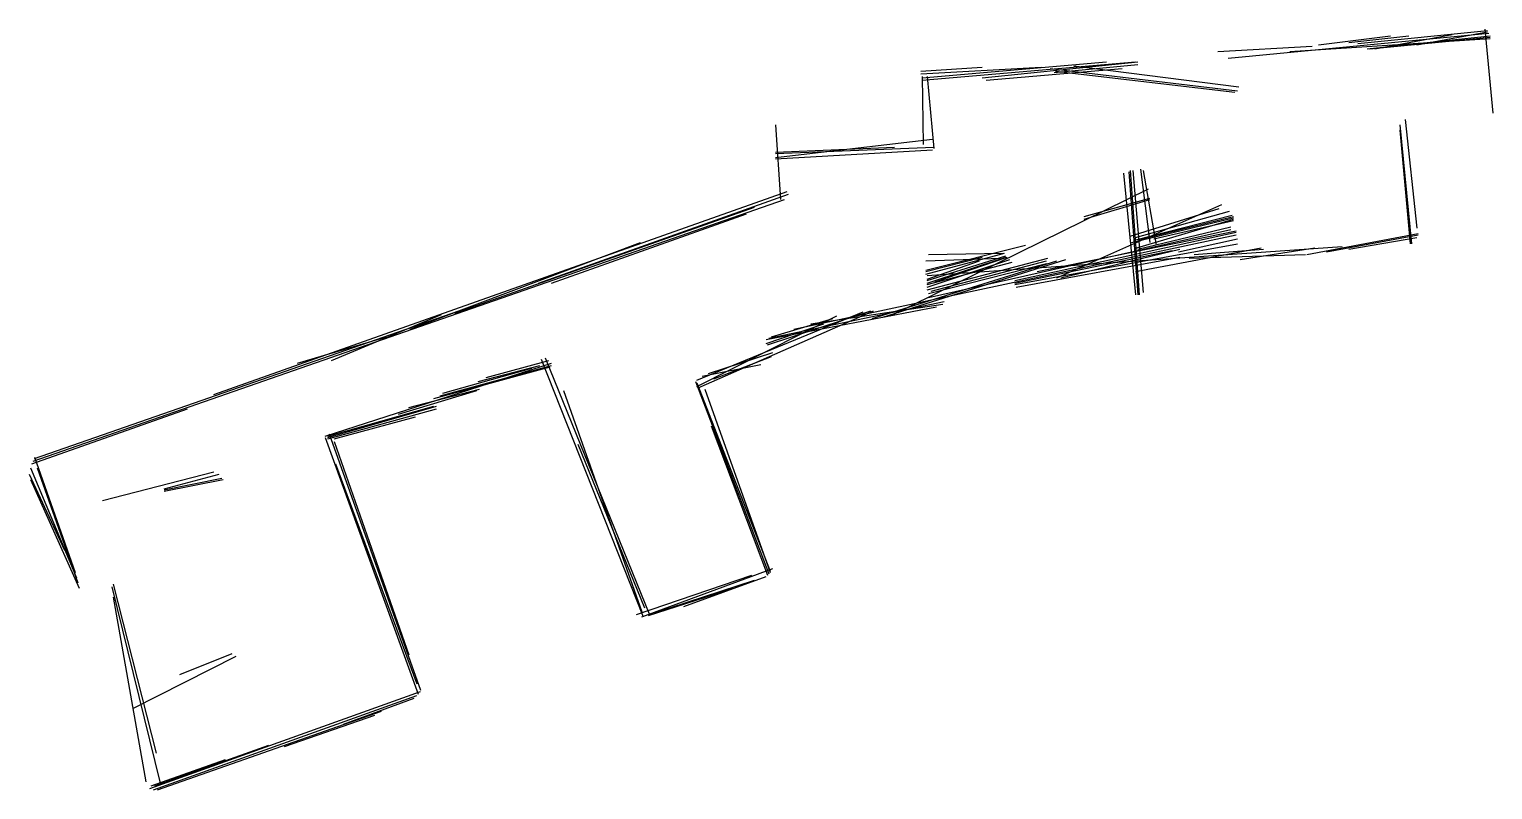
# Model space of a CAD drawing. Header units: metres. Extents: x 0 to 1118, y 0 to 581.
import ezdxf

# ---------------------------------------------------------------- set-up
doc = ezdxf.new("R2010")
doc.units = ezdxf.units.M

msp = doc.modelspace()

# ---------------------------------------------------------------- linework, layer by layer
for p, q in [((916, 559), (1115, 578)), ((963, 564), (1116, 574)), ((985, 569), (1040, 576)), ((1008, 571), (1054, 576)), ((1015, 570), (1114, 580)), ((1022, 566), (1116, 576)), ((1024, 566), (1116, 575)), ((1028, 566), (1087, 577)), ((1060, 569), (1114, 579)), ((1112, 581), (1118, 517)), ((908, 564), (980, 568)), ((681, 549), (728, 552)), ((681, 547), (773, 552)), ((682, 544), (823, 556)), ((682, 542), (845, 556)), ((728, 544), (847, 556)), ((731, 542), (835, 551)), ((780, 551), (923, 534)), ((783, 548), (847, 554)), ((784, 549), (921, 533)), ((798, 553), (924, 537)), ((682, 545), (683, 493)), ((686, 545), (691, 490)), ((570, 508), (574, 451)), ((1047, 508), (1056, 417)), ((1047, 504), (1055, 417)), ((1051, 512), (1060, 429)), ((570, 483), (690, 497)), ((570, 486), (691, 491)), ((570, 487), (661, 491)), ((570, 482), (690, 489)), ((836, 471), (845, 378)), ((840, 472), (847, 378)), ((841, 473), (848, 378)), ((843, 473), (851, 380)), ((849, 474), (856, 418)), ((851, 473), (861, 416)), ((658, 362), (855, 459)), ((3, 251), (577, 451)), ((141, 302), (579, 457)), ((389, 387), (580, 455)), ((806, 438), (856, 452)), ((806, 436), (856, 451)), ((325, 364), (554, 445)), ((399, 387), (548, 440)), ((785, 391), (911, 447)), ((841, 423), (909, 444)), ((842, 418), (920, 437)), ((845, 422), (917, 442)), ((845, 420), (919, 439)), ((847, 420), (920, 438)), ((687, 376), (918, 428)), ((753, 389), (922, 426)), ((770, 396), (922, 427)), ((846, 414), (920, 436)), ((847, 413), (918, 430)), ((859, 421), (920, 435)), ((976, 409), (1061, 425)), ((291, 352), (467, 418)), ((584, 352), (922, 424)), ((685, 397), (761, 416)), ((686, 393), (1003, 415)), ((753, 386), (923, 417)), ((845, 396), (941, 414)), ((878, 411), (923, 421)), ((925, 405), (982, 414)), ((991, 411), (1061, 424)), ((1008, 413), (1060, 422)), ((644, 360), (785, 404)), ((652, 361), (792, 405)), ((685, 394), (745, 410)), ((685, 396), (728, 407)), ((685, 404), (742, 406)), ((686, 389), (746, 408)), ((686, 387), (746, 407)), ((686, 382), (778, 406)), ((686, 384), (749, 405)), ((686, 390), (726, 404)), ((686, 386), (751, 403)), ((687, 409), (744, 410)), ((689, 381), (777, 404)), ((692, 388), (747, 407)), ((753, 387), (873, 412)), ((754, 384), (879, 407)), ((788, 391), (879, 413)), ((886, 406), (975, 409)), ((890, 409), (943, 413)), ((687, 379), (777, 402)), ((563, 344), (693, 369)), ((565, 345), (699, 373)), ((597, 356), (698, 371)), ((4, 253), (334, 368)), ((231, 328), (315, 363)), ((510, 313), (637, 365)), ((510, 308), (617, 362)), ((511, 307), (645, 366)), ((564, 340), (643, 366)), ((567, 346), (614, 360)), ((563, 341), (607, 356)), ((205, 326), (273, 346)), ((226, 270), (399, 326)), ((349, 315), (397, 328)), ((391, 329), (469, 132)), ((394, 330), (474, 133)), ((514, 316), (559, 325)), ((519, 318), (568, 334)), ((523, 314), (567, 331)), ((309, 299), (398, 323)), ((314, 301), (399, 324)), ((316, 303), (384, 322)), ((343, 312), (390, 324)), ((282, 287), (342, 305)), ((290, 292), (344, 306)), ((408, 305), (468, 136)), ((509, 312), (565, 165)), ((510, 311), (566, 167)), ((516, 306), (566, 166)), ((2, 249), (121, 291)), ((228, 269), (311, 293)), ((228, 270), (309, 293)), ((228, 268), (311, 291)), ((233, 268), (295, 285)), ((226, 269), (297, 73)), ((229, 272), (299, 76)), ((521, 278), (564, 164)), ((233, 266), (290, 103)), ((419, 264), (470, 139)), ((1, 246), (36, 162)), ((4, 254), (35, 166)), ((6, 246), (37, 158)), ((234, 249), (296, 81)), ((0, 241), (27, 183)), ((1, 237), (38, 154)), ((56, 221), (141, 243)), ((103, 230), (145, 241)), ((103, 229), (147, 238)), ((103, 228), (148, 237)), ((468, 132), (568, 169)), ((64, 157), (97, 28)), ((464, 134), (552, 164)), ((477, 135), (554, 160)), ((500, 140), (563, 163)), ((63, 155), (100, 5)), ((64, 147), (89, 6)), ((473, 133), (538, 154)), ((79, 62), (158, 102)), ((115, 88), (155, 104)), ((92, 1), (299, 75)), ((95, 0), (296, 72)), ((240, 50), (294, 70)), ((98, 0), (269, 60)), ((195, 33), (264, 57)), ((96, 3), (183, 34)), ((93, 3), (150, 23))]:
    msp.add_line(p, q)

doc.saveas('drawing.dxf')
